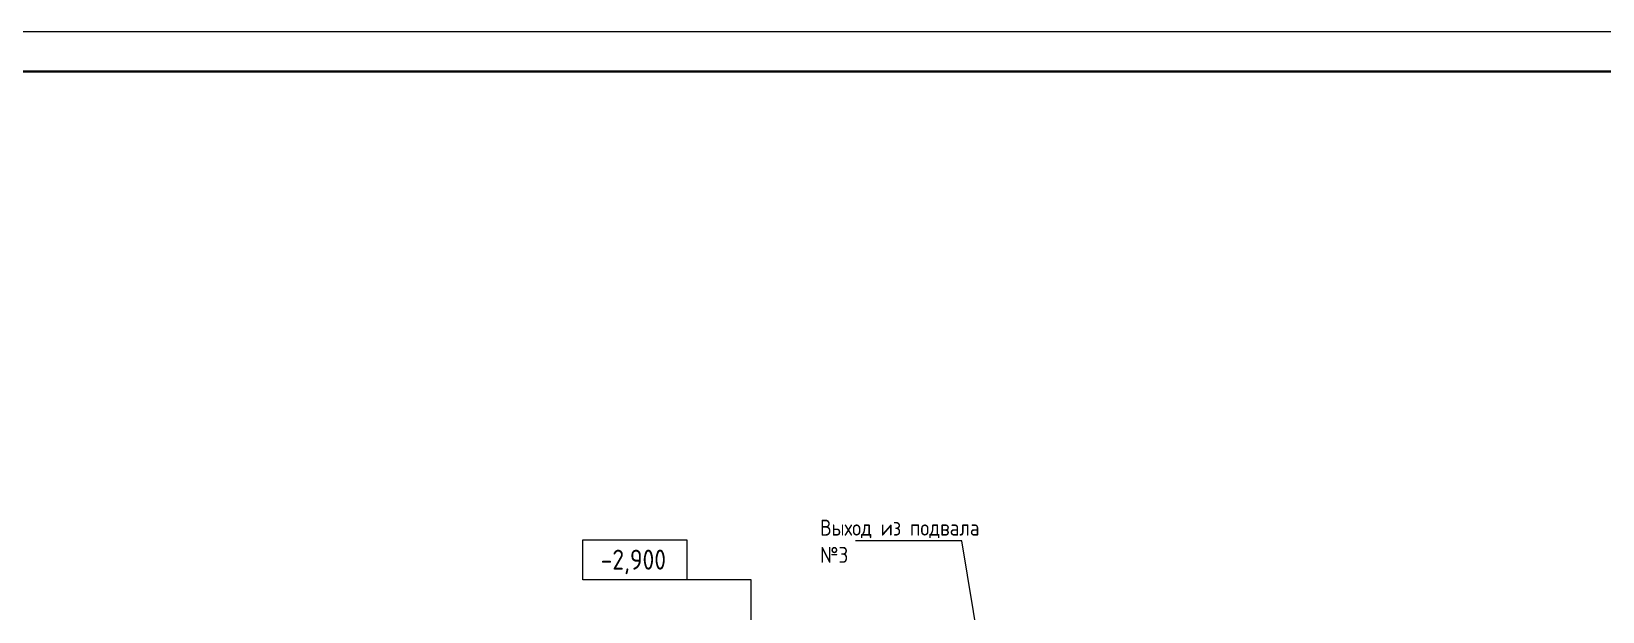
# Model space of a CAD drawing. Header units: millimetres. Extents: x -32 to 417638015, y -35 to 175284279.
# Drawn here: x 55181 to 74850, y 97083 to 104348 of the extents above; entities that cross this region are included whole.
import ezdxf
from ezdxf.enums import TextEntityAlignment as Align

# ---------------------------------------------------------------- set-up
doc = ezdxf.new("R2010")
doc.units = ezdxf.units.MM
doc.layers.add('RAMKA', color=7, linetype='Continuous')
for name, color, linetype, lineweight in [('Аннотация', 7, 'Continuous', 18), ('Отметки', 7, 'Continuous', 9), ('ШТРИХОВКА', 252, 'Continuous', 15)]:
    doc.layers.add(name, color=color, linetype=linetype, lineweight=lineweight)
doc.styles.add('GOST Common_1', font='GOST_Common.ttf', dxfattribs={"width": 0.9, "height": 250})
doc.styles.add('GOST Common_5', font='GOST_Common.ttf', dxfattribs={"width": 0.9, "height": 200})
doc.styles.add('RAMKA', font='isocpeur.ttf', dxfattribs={"oblique": 15, "height": 5})
doc.styles.get("Standard").update_dxf_attribs({"font": 'arial.ttf'})

# ---------------------------------------------------------------- blocks, each defined once
blk = doc.blocks.new('План подвала')
at = {"layer": 'Аннотация', "color": 8, "lineweight": 20}
for p, q in [((18144.063, 46008.865), (18144.063, 46508.865)), ((18144.063, 46508.865), (19444.063, 46508.865)), ((19444.063, 46508.865), (19444.063, 46008.865)), ((19444.063, 46008.865), (18144.063, 46008.865))]:
    blk.add_line(p, q, dxfattribs=at)
at = {"layer": 'Аннотация', "color": 8, "lineweight": 9}
for p, q in [((22486.352, 46496.198), (21557.335, 46496.198)), ((22886.74, 46496.198), (22486.352, 46496.198)), ((23172.523, 44773.766), (22886.74, 46496.198))]:
    blk.add_line(p, q, dxfattribs=at)
at = {"layer": 'Отметки', "color": 8, "lineweight": 20}
for p, q in [((20247.569, 46008.865), (18794.063, 46008.865)), ((20247.569, 43646.418), (20247.569, 46008.865))]:
    blk.add_line(p, q, dxfattribs=at)
at = {"layer": 'Аннотация', "color": 8, "lineweight": 9, "insert": (21111.471, 46761.132), "char_height": 200, "width": 2000.7, "attachment_point": 1, "line_spacing_factor": 1.022766, "style": 'GOST Common_5'}
blk.add_mtext('\\pxt1.8,3.6,5.4,7.2,9,10.8,12.6,14.4,16.2,18,19.8,21.6,23.4,25.2,27,28.8,30.6,32.4,34.2,36,37.8,39.6,41.4,43.2,45,46.8,48.6,50.4,52.2,54,55.8,57.6;{Выход из подвала №3}', dxfattribs=at)
at = {"layer": 'Отметки', "color": 8, "lineweight": 20, "insert": (18365.387, 46385.572), "char_height": 250, "width": 1028.82257, "attachment_point": 1, "line_spacing_factor": 1.022761, "style": 'GOST Common_1'}
blk.add_mtext('-2,900', dxfattribs=at)
blk = doc.blocks.new('*U1106')
at = {"lineweight": 5, "transparency": 33554687}
blk.add_lwpolyline([(0, 0), (0, 841), (1189, 841), (1189, 0)], close=True, dxfattribs=at)
at = {"lineweight": 30, "transparency": 33554687}
blk.add_lwpolyline([(20, 5), (20, 836), (1184, 836), (1184, 5)], close=True, dxfattribs=at)
at = {"transparency": 33554687, "style": 'RAMKA', "oblique": 15, "width": 0.9}
for tag, height, p in [('СТРАНИЦА', 0.00025, (1184, 836)), ('ДАТА1', 2.5, (1059, 32.5)), ('ДАТА2', 2.5, (1059, 27.5)), ('СТАДИЯ', 2.5, (1141.5, 25)), ('ЛИСТ', 2.5, (1156.5, 25)), ('ЛИСТОВ', 2.5, (1174, 25)), ('ДАТА3', 2.5, (1059, 22.5)), ('ДАТА4', 2.5, (1059, 17.5)), ('ДАТА5', 2.5, (1059, 12.5)), ('ДАТА6', 2.5, (1059, 7.5))]:
    blk.add_attdef(tag, text='', height=height, dxfattribs=at).set_placement(p, align=Align.MIDDLE_CENTER)
at = {"transparency": 33554687, "style": 'RAMKA', "oblique": 15, "width": 0.9, "flags": 8}
blk.add_attdef('ШИФР', text='', height=5, dxfattribs=at).set_placement((1124, 55), align=Align.MIDDLE_CENTER)
at = {"transparency": 33554687, "style": 'RAMKA', "oblique": 15, "width": 0.9}
for tag, p in [('ДОЛЖНОСТЬ1', (1000, 32.5)), ('ФИО1', (1020, 32.5)), ('ДОЛЖНОСТЬ2', (1000, 27.5)), ('ФИО2', (1020, 27.5)), ('ДОЛЖНОСТЬ3', (1000, 22.5)), ('ФИО3', (1020, 22.5)), ('ДОЛЖНОСТЬ4', (1000, 17.5)), ('ФИО4', (1020, 17.5)), ('ДОЛЖНОСТЬ5', (1000, 12.5)), ('ФИО5', (1020, 12.5)), ('ДОЛЖНОСТЬ6', (1000, 7.5)), ('ФИО6', (1020, 7.5))]:
    blk.add_attdef(tag, text='', height=2.5, dxfattribs=at).set_placement(p, align=Align.MIDDLE_LEFT)
at = {"lineweight": 5, "transparency": 33554687, "oblique": 15, "width": 0.9}
for tag, flags, p in [('КОМПАНИЯ', 150, (1159, 12.5)), ('НАИМЕНОВАНИЕ', 128, (1099, 12.5)), ('КОМПЛЕКТ', 170, (1099, 27.5))]:
    blk.add_attdef(tag, text='', height=2.5, dxfattribs=dict(at, flags=flags)).set_placement(p, align=Align.MIDDLE_CENTER)
at = {"lineweight": 9, "transparency": 33554687, "oblique": 15, "width": 0.9, "flags": 26}
blk.add_attdef('ОБЪЕКТ', text='', height=2.5, dxfattribs=at).set_placement((1124, 42.5), align=Align.MIDDLE_CENTER)
at = {"transparency": 33554687, "style": 'RAMKA', "oblique": 15, "width": 0.9, "flags": 8}
blk.add_attdef('ФОРМАТЛИСТА', text='', height=2.5, dxfattribs=at).set_placement((1155, 2.5), align=Align.MIDDLE_LEFT)

msp = doc.modelspace()

# ---------------------------------------------------------------- block references
at = {"layer": 'RAMKA', "transparency": 33554687, "xscale": 100, "yscale": 100, "zscale": 100}
msp.add_blockref('*U1106', (20050, 20248), dxfattribs=at)
at = {"layer": 'ШТРИХОВКА'}
msp.add_blockref('План подвала', (43942, 51473), dxfattribs=at)

doc.saveas('drawing.dxf')
